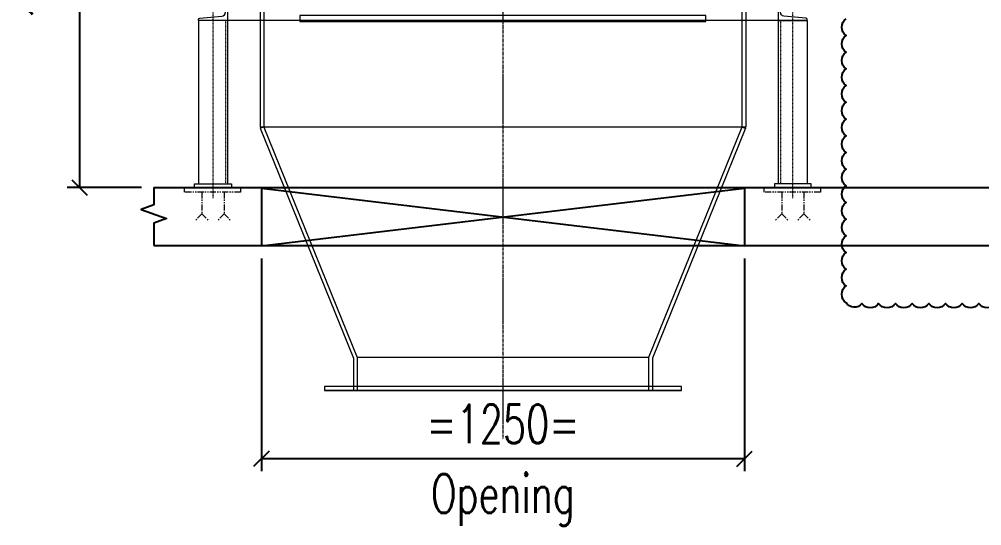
# Model space of a CAD drawing. Header units: millimetres. Extents: x -243837 to -5443, y 40 to 285140.
# Drawn here: x -94942 to -84981, y 68601 to 73844 of the extents above; entities that cross this region are included whole.
import ezdxf

# ---------------------------------------------------------------- set-up
doc = ezdxf.new("R2010")
doc.units = ezdxf.units.MM
for name, pattern in [('CENTER2', [1.125, 0.75, -0.125, 0.125, -0.125]), ('HIDDEN', [0.375, 0.25, -0.125]), ('PHANTOM', [63.5, 31.75, -6.35, 6.35, -6.35, 6.35, -6.35])]:
    doc.linetypes.add(name, pattern=pattern)
for name, color, linetype, lineweight in [('DIM', 1, 'Continuous', 9), ('PHANTAM', 21, 'PHANTOM', 0), ('R-CENTER', 1, 'CENTER2', 5), ('R-HIDDEN', 3, 'HIDDEN', 9), ('R-OBJECT', 2, 'Continuous', 20)]:
    doc.layers.add(name, color=color, linetype=linetype, lineweight=lineweight)
doc.layers.add('object', color=4, linetype='Continuous')
doc.styles.add('KA', font='romans.shx', dxfattribs={"width": 0.7})
doc.dimstyles.new('Copy of rakesh4', dxfattribs={"dimscale": 160, "dimtxt": 2.5, "dimasz": 1, "dimexe": 0.8, "dimexo": 0.8, "dimgap": 1, "dimtad": 1, "dimdec": 0, "dimlfac": 0.25, "dimzin": 0, "dimdsep": 46, "dimtxsty": 'KA', "dimblk": 'OBLIQUE', "dimcen": 1.5, "dimclrd": 1, "dimclre": 1, "dimclrt": 2, "dimadec": 0, "dimazin": 0, "dimtfac": 1, "dimtdec": 0, "dimtmove": 0, "dimatfit": 2, "dimfxl": 0, "dimtolj": 1, "dimtzin": 0, "dimarcsym": 1})

# ---------------------------------------------------------------- blocks, each defined once
blk = doc.blocks.new('_Oblique')
at = {"color": 0, "linetype": 'ByBlock', "lineweight": -2}
blk.add_line((-0.5, -0.5), (0.5, 0.5), dxfattribs=at)
blk = doc.blocks.new('*D317')
at = {"layer": 'DEFPOINTS', "color": 0, "transparency": 16777216}
for p in [(-92337.1, 76501.2, -438.3), (-94319.9, 72102), (-93549.3, 72102, -438.3)]:
    blk.add_point(p, dxfattribs=at)
at = {"layer": 'DIM', "color": 1, "lineweight": -2, "transparency": 16777216}
for p, q in [((-92465.1, 76501.2), (-94447.9, 76501.2)), ((-94319.9, 76501.2), (-94319.9, 72102)), ((-93677.3, 72102), (-94447.9, 72102))]:
    blk.add_line(p, q, dxfattribs=at)
at = {"layer": 'DIM', "color": 1, "lineweight": -2, "transparency": 16777216, "xscale": 160, "yscale": 160, "zscale": 160}
for p, rotation in [((-94319.9, 76501.2), 90), ((-94319.9, 72102), 270)]:
    blk.add_blockref('_Oblique', p, dxfattribs=dict(at, rotation=rotation))
at = {"layer": 'DIM', "color": 2, "transparency": 16777216, "insert": (-94679.9, 74301.6), "char_height": 400, "attachment_point": 5, "rotation": 90, "style": 'KA'}
blk.add_mtext('\\A1;1100', dxfattribs=at)
blk = doc.blocks.new('*D321')
at = {"layer": 'DEFPOINTS', "color": 0, "transparency": 16777216}
for p in [(-92437, 71497, 110), (-87437, 71497, 109.7), (-92437, 69294.8)]:
    blk.add_point(p, dxfattribs=at)
at = {"layer": 'DIM', "color": 1, "lineweight": -2, "transparency": 16777216}
for p, q in [((-92437, 71369), (-92437, 69166.8)), ((-87437, 71369), (-87437, 69166.8)), ((-87437, 69294.8), (-92437, 69294.8))]:
    blk.add_line(p, q, dxfattribs=at)
at = {"layer": 'DIM', "color": 1, "lineweight": -2, "transparency": 16777216, "xscale": 160, "yscale": 160, "zscale": 160, "rotation": 180}
blk.add_blockref('_Oblique', (-92437, 69294.8), dxfattribs=at)
at = {"layer": 'DIM', "color": 1, "lineweight": -2, "transparency": 16777216, "xscale": 160, "yscale": 160, "zscale": 160}
blk.add_blockref('_Oblique', (-87437, 69294.8), dxfattribs=at)
at = {"layer": 'DIM', "color": 2, "transparency": 16777216, "char_height": 400, "attachment_point": 5, "style": 'KA'}
for s, insert in [('\\A1;=1250=', (-89937, 69654.8)), ('\\A1;Opening', (-89937, 68868.2))]:
    blk.add_mtext(s, dxfattribs=dict(at, insert=insert))

msp = doc.modelspace()

# ---------------------------------------------------------------- linework, layer by layer
at = {"layer": 'object', "color": 6}
for p, q in [((-93549.28, 72102.01, 1453.27), (-77641.12, 72102.01, 1453.27)), ((-92436.95, 71496.98, 1563.29), (-87436.95, 72097, 1562.98)), ((-92436.95, 72096.98, 1563.29), (-92436.95, 71496.98, 1563.29)), ((-92436.95, 72096.98, 1563.29), (-87436.95, 71497, 1562.98)), ((-87436.95, 72097, 1562.98), (-87436.95, 71497, 1562.98)), ((-93549.28, 71502.01, 1453.27), (-77641.12, 71502.01, 1453.27))]:
    msp.add_line(p, q, dxfattribs=at)
at = {"layer": 'object', "color": 6, "elevation": 775.75}
msp.add_lwpolyline([(-84838.68, 70901.93, -0.5205671), (-85011.48, 70901.93, -0.5205671), (-85184.28, 70901.93, -0.5205671), (-85357.08, 70901.93, -0.5205671), (-85529.88, 70901.93, -0.5205671), (-85702.68, 70901.93, -0.5205671), (-85875.48, 70901.93, -0.5205671), (-86048.28, 70901.93, -0.5205671), (-86221.08, 70901.93, -0.5205671), (-86385.48, 70910.34, -0.5205671), (-86385.48, 71083.14, -0.5205671), (-86385.48, 71255.94, -0.5205671), (-86385.48, 71428.74, -0.5205671), (-86385.48, 71601.54, -0.5205671), (-86385.48, 71774.34, -0.5205671), (-86385.48, 71947.14, -0.5205671), (-86385.48, 72119.94, -0.5205671), (-86385.48, 72292.74, -0.5205671), (-86385.48, 72465.54, -0.5205671), (-86385.48, 72638.34, -0.5205671), (-86385.48, 72811.14, -0.5205671), (-86385.48, 72983.94, -0.5205671), (-86385.48, 73156.74, -0.5205671), (-86385.48, 73329.54, -0.5205671), (-86385.48, 73502.34, -0.5205671), (-86385.48, 73675.15, -0.5205671), (-86385.48, 73847.95, -0.5205671)], format="xyb", dxfattribs=at)
at = {"layer": 'object', "color": 6, "elevation": 1891.58}
msp.add_lwpolyline([(-93549.28, 72102.01), (-93549.28, 71922.7), (-93679.79, 71875.2), (-93418.78, 71780.2), (-93549.28, 71732.7), (-93549.28, 71502.01)], dxfattribs=at)
at = {"layer": 'PHANTAM', "ltscale": 2}
for p, q in [((-93052.19, 72053.38, 1891.58), (-93052.19, 71828.74, 1891.58)), ((-92822.19, 72053.38, 1891.58), (-92822.19, 71828.74, 1891.58)), ((-87051.71, 72053.38, 1891.58), (-87051.71, 71828.74, 1891.58)), ((-86821.71, 72053.38, 1891.58), (-86821.71, 71828.74, 1891.58)), ((-93052.19, 71828.74, 1891.58), (-93118.19, 71762.74, 1891.58)), ((-93052.19, 71828.74, 1891.58), (-92986.2, 71762.74, 1891.58)), ((-92822.19, 71828.74, 1891.58), (-92888.19, 71762.74, 1891.58)), ((-92822.19, 71828.74, 1891.58), (-92756.2, 71762.74, 1891.58)), ((-87051.71, 71828.74, 1891.58), (-87117.71, 71762.74, 1891.58)), ((-87051.71, 71828.74, 1891.58), (-86985.72, 71762.74, 1891.58)), ((-86821.71, 71828.74, 1891.58), (-86887.71, 71762.74, 1891.58)), ((-86821.71, 71828.74, 1891.58), (-86755.72, 71762.74, 1891.58))]:
    msp.add_line(p, q, dxfattribs=at)
at = {"layer": 'PHANTAM', "ltscale": 2, "elevation": 1918.38}
for points in [[(-93232.32, 72101.99), (-92652.32, 72102.13), (-92652.32, 72054.15), (-93232.32, 72054.01)], [(-87231.84, 72101.99), (-86651.84, 72102.13), (-86651.84, 72054.15), (-87231.84, 72054.01)]]:
    msp.add_lwpolyline(points, close=True, dxfattribs=at)
at = {"layer": 'R-CENTER', "ltscale": 40}
msp.add_line((-89936.95, 79084.22, 1891.58), (-89936.95, 69498.88, 1453.27), dxfattribs=at)
at = {"layer": 'R-CENTER', "ltscale": 0.4}
for p, q in [((-92937.19, 71991.91, 1891.58), (-92937.19, 74557.22, 1891.58)), ((-86936.71, 71991.91, 1891.58), (-86936.71, 74557.22, 1891.58))]:
    msp.add_line(p, q, dxfattribs=at)
at = {"layer": 'R-HIDDEN', "ltscale": 0.1}
for p, q in [((-92808.79, 73831.35, 1891.58), (-92808.79, 72142.01, 1891.58)), ((-87065.11, 73831.35, 1891.58), (-87065.11, 72142.01, 1891.58))]:
    msp.add_line(p, q, dxfattribs=at)
at = {"layer": 'R-OBJECT'}
for p, q in [((-92410.19, 75122.54, 1891.58), (-92410.19, 72727.3, 1453.27)), ((-87463.72, 75122.54, 1891.58), (-87463.72, 72727.3, 1453.27)), ((-92450.68, 74926.76, 1891.58), (-92450.68, 72726.93, 1453.27)), ((-87423.23, 74926.76, 1891.58), (-87423.23, 72726.93, 1453.27)), ((-93087.19, 73831.35, 1891.58), (-93087.19, 72142.01, 1891.58)), ((-86786.71, 73831.35, 1891.58), (-92787.19, 73831.35, 1891.58)), ((-92787.19, 73831.35, 1891.58), (-92787.19, 72142.01, 1891.58)), ((-87086.71, 73831.35, 1891.58), (-87086.71, 72142.01, 1891.58)), ((-86786.71, 73831.35, 1891.58), (-86786.71, 72142.01, 1891.58)), ((-87423.23, 72727.31, 1453.27), (-92450.68, 72726.93, 1453.27)), ((-92410.15, 72727.32, 1453.27), (-92448.79, 72716.96, 1453.27)), ((-92448.79, 72716.96, 1453.27), (-91484.38, 70336.71, 1453.27)), ((-92410.15, 72727.32, 1453.27), (-91444.37, 70341.54, 1453.27)), ((-87463.76, 72727.32, 1453.27), (-88429.56, 70341.47, 1453.27)), ((-87425.12, 72716.96, 1453.27), (-88389.56, 70336.64, 1453.27)), ((-87463.76, 72727.32, 1453.27), (-87425.12, 72716.96, 1453.27)), ((-91484.38, 70336.71, 1453.27), (-91484.38, 70001.54, 1453.27)), ((-91444.37, 70341.54, 1453.27), (-91444.37, 70001.54, 1453.27)), ((-88429.54, 70341.54, 1453.27), (-91444.37, 70341.54, 1453.27)), ((-88429.56, 70341.47, 1453.27), (-88429.56, 70001.54, 1453.27)), ((-88389.56, 70336.64, 1453.27), (-88389.56, 70001.54, 1453.27)), ((-91784.38, 70041.54, 1453.27), (-91784.38, 70001.54, 1453.27)), ((-88089.56, 70041.54, 1453.27), (-91784.38, 70041.54, 1453.27)), ((-88089.56, 70001.54, 1453.27), (-88089.56, 70041.54, 1453.27)), ((-91784.38, 70001.54, 1453.27), (-88089.56, 70001.54, 1453.27)), ((-88089.56, 70001.54, 1453.27), (-91784.38, 70001.54, 1453.27))]:
    msp.add_line(p, q, dxfattribs=at)
at = {"layer": 'R-OBJECT', "elevation": 1891.58}
for points in [[(-93087.19, 73840.44, -0.3888787), (-93072.59, 73856.38), (-92845.31, 73876.27, 0.3888787), (-92808.79, 73916.12), (-92808.79, 74346.59, 0.3888787), (-92845.31, 74386.44), (-93072.59, 74406.32, -0.3888787), (-93087.19, 74422.26), (-93087.19, 74431.35), (-92787.19, 74431.35), (-92787.19, 73831.35), (-93087.19, 73831.35)], [(-86786.71, 73840.44, 0.3888787), (-86801.32, 73856.38), (-87028.6, 73876.27, -0.3888787), (-87065.11, 73916.12), (-87065.11, 74346.59, -0.3888787), (-87028.6, 74386.44), (-86801.32, 74406.32, 0.3888787), (-86786.71, 74422.26), (-86786.71, 74431.35), (-87086.71, 74431.35), (-87086.71, 73831.35), (-86786.71, 73831.35)]]:
    msp.add_lwpolyline(points, format="xyb", close=True, dxfattribs=at)
at = {"layer": 'R-OBJECT'}
for points, elevation in [([(-92036.95, 73821.43), (-87836.95, 73821.43), (-87836.95, 73881.43), (-92036.95, 73881.43)], 1891.58), ([(-92747.19, 72142.01), (-92747.19, 72102.01), (-93127.19, 72102.01), (-93127.19, 72142.01)], 2329.89), ([(-87126.71, 72142.01), (-87126.71, 72102.01), (-86746.71, 72102.01), (-86746.71, 72142.01)], 2329.89)]:
    msp.add_lwpolyline(points, close=True, dxfattribs=dict(at, elevation=elevation))

# ---------------------------------------------------------------- dimensions: what is measured, and where the dimension line sits
at = {"layer": 'DIM'}
dim = msp.add_linear_dim(base=(-94319.94, 72102.01, 2329.89), p1=(-92337.12, 76501.23, 1891.58), p2=(-93549.28, 72102.01, 1891.58), angle=90, dimstyle='Copy of rakesh4', dxfattribs=at)
dim.commit()
dim.dimension.update_dxf_attribs({"geometry": '*D317', "text_midpoint": (-94679.94, 74301.62, 2329.89)})
dim = msp.add_linear_dim(base=(-92436.95, 69294.83, 1453.27), p1=(-87436.95, 71497, 1562.98), p2=(-92436.95, 71496.98, 1563.29), angle=180, text='=<>=\\XOpening', dimstyle='Copy of rakesh4', dxfattribs=at)
dim.commit()
dim.dimension.update_dxf_attribs({"geometry": '*D321', "text_midpoint": (-89936.95, 69294.83, 1453.27)})

doc.saveas('drawing.dxf')
